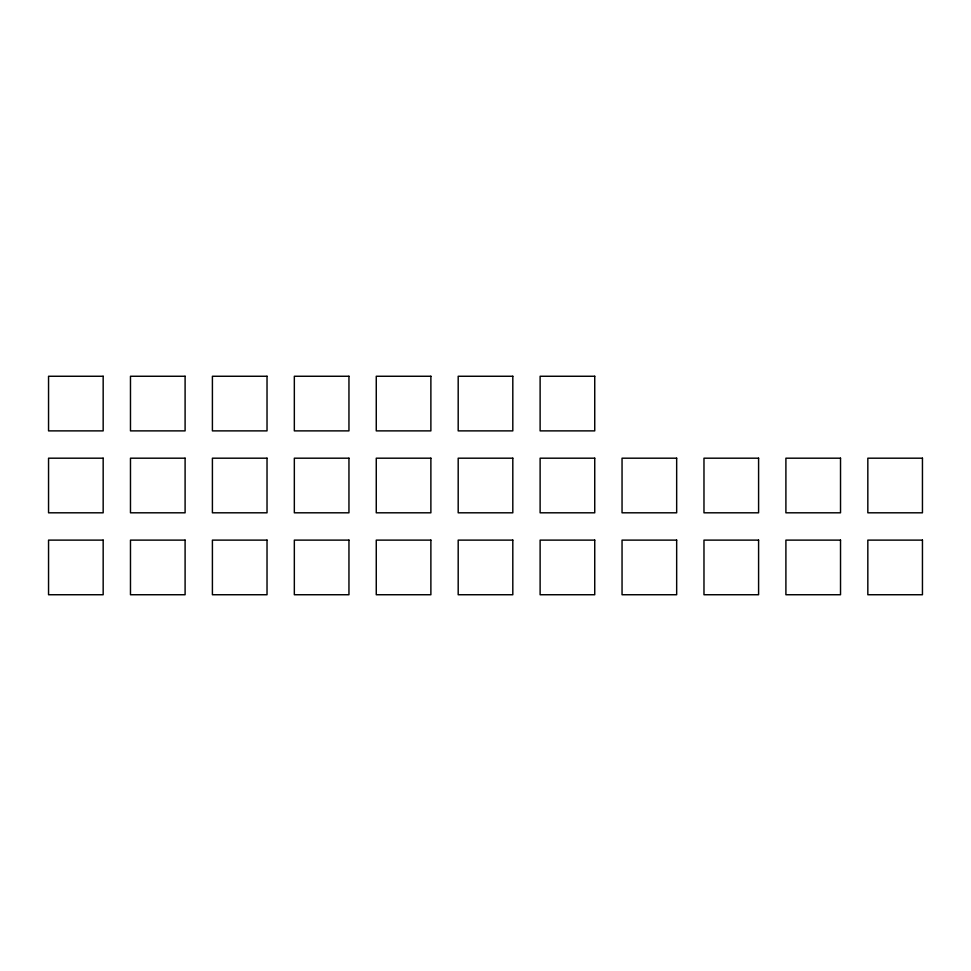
<?xml version="1.0" encoding="UTF-8"?>
<svg xmlns="http://www.w3.org/2000/svg" width="971" height="971" viewBox="0 0 971 971"><rect width="100%" height="100%" fill="white"/><g stroke="black" fill="none" stroke-linecap="round" stroke-linejoin="round"><path stroke-width="1.46" d="M103.169 376.263L48.55 376.263L48.55 430.881L103.169 430.881L103.169 376.263M185.097 376.263L130.478 376.263L130.478 430.881L185.097 430.881L185.097 376.263M267.025 376.263L212.406 376.263L212.406 430.881L267.025 430.881L267.025 376.263M348.953 376.263L294.334 376.263L294.334 430.881L348.953 430.881L348.953 376.263M430.881 376.263L376.263 376.263L376.263 430.881L430.881 430.881L430.881 376.263M512.809 376.263L458.191 376.263L458.191 430.881L512.809 430.881L512.809 376.263M594.738 376.263L540.119 376.263L540.119 430.881L594.738 430.881L594.738 376.263M103.169 458.191L48.55 458.191L48.55 512.809L103.169 512.809L103.169 458.191M185.097 458.191L130.478 458.191L130.478 512.809L185.097 512.809L185.097 458.191M267.025 458.191L212.406 458.191L212.406 512.809L267.025 512.809L267.025 458.191M348.953 458.191L294.334 458.191L294.334 512.809L348.953 512.809L348.953 458.191M430.881 458.191L376.263 458.191L376.263 512.809L430.881 512.809L430.881 458.191M512.809 458.191L458.191 458.191L458.191 512.809L512.809 512.809L512.809 458.191M594.738 458.191L540.119 458.191L540.119 512.809L594.738 512.809L594.738 458.191M676.666 458.191L622.047 458.191L622.047 512.809L676.666 512.809L676.666 458.191M758.594 458.191L703.975 458.191L703.975 512.809L758.594 512.809L758.594 458.191M840.522 458.191L785.903 458.191L785.903 512.809L840.522 512.809L840.522 458.191M922.45 458.191L867.831 458.191L867.831 512.809L922.45 512.809L922.45 458.191M103.169 540.119L48.55 540.119L48.55 594.738L103.169 594.738L103.169 540.119M185.097 540.119L130.478 540.119L130.478 594.738L185.097 594.738L185.097 540.119M267.025 540.119L212.406 540.119L212.406 594.738L267.025 594.738L267.025 540.119M348.953 540.119L294.334 540.119L294.334 594.738L348.953 594.738L348.953 540.119M430.881 540.119L376.263 540.119L376.263 594.738L430.881 594.738L430.881 540.119M512.809 540.119L458.191 540.119L458.191 594.738L512.809 594.738L512.809 540.119M594.738 540.119L540.119 540.119L540.119 594.738L594.738 594.738L594.738 540.119M676.666 540.119L622.047 540.119L622.047 594.738L676.666 594.738L676.666 540.119M758.594 540.119L703.975 540.119L703.975 594.738L758.594 594.738L758.594 540.119M840.522 540.119L785.903 540.119L785.903 594.738L840.522 594.738L840.522 540.119M922.45 540.119L867.831 540.119L867.831 594.738L922.45 594.738L922.45 540.119"/></g></svg>
